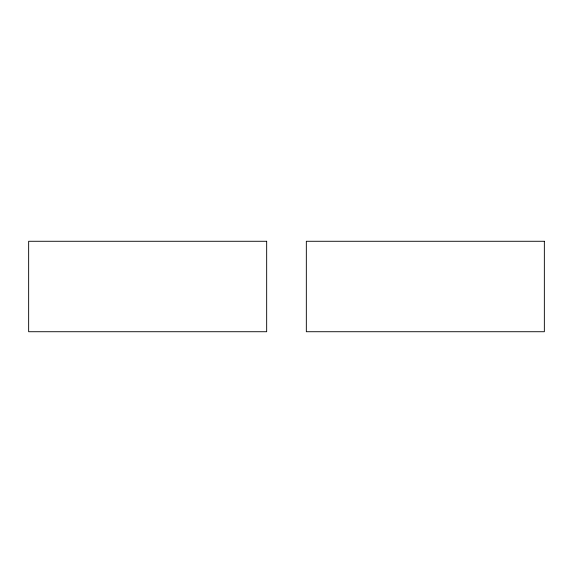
<?xml version="1.0" encoding="UTF-8"?>
<svg xmlns="http://www.w3.org/2000/svg" width="573" height="573" viewBox="0 0 573 573"><rect width="100%" height="100%" fill="white"/><g stroke="black" fill="none" stroke-linecap="round" stroke-linejoin="round"><path stroke-width="0.86" d="M266.667 241.276L28.65 241.276L28.65 331.724L266.667 331.724L266.667 241.276M544.35 241.276L306.333 241.276L306.333 331.724L544.35 331.724L544.35 241.276"/></g></svg>
